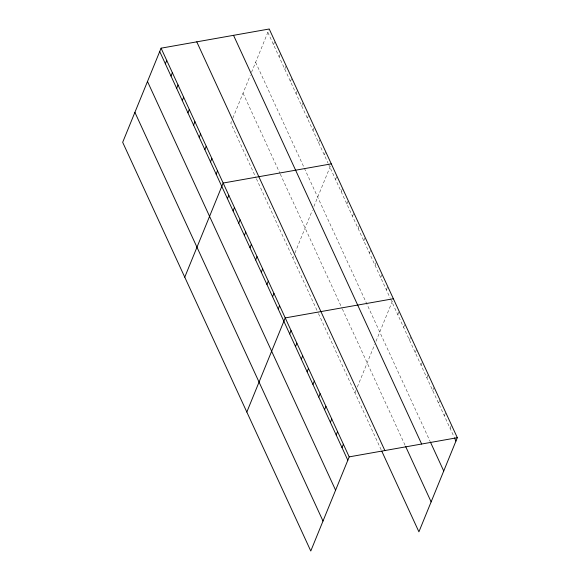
<?xml version="1.0" encoding="UTF-8"?>
<svg xmlns="http://www.w3.org/2000/svg" width="580" height="580" viewBox="0 0 580 580"><rect width="100%" height="100%" fill="white"/><g stroke="black" fill="none" stroke-linecap="round" stroke-linejoin="round"><path stroke-width="0.43" stroke-dasharray="2.9 2.17" d="M231.485 121.466L230.804 123.127L256.012 177.893M232.841 118.139L250.27 75.429M251.531 72.34L269.221 29M273.492 44.624L274.587 41.934M279.132 56.883L280.51 53.519M284.78 69.143L286.15 65.779M290.421 81.403L291.515 78.713M296.061 93.663L297.163 90.98M301.709 105.93L302.803 103.24M307.349 118.19L308.719 114.825M312.99 130.449L314.367 127.085M318.637 142.709L320.008 139.345M324.278 154.969L325.38 152.279M292.878 257.998L293.56 256.338M294.915 253.003L312.344 210.301M313.918 206.444L331.02 164.546M335.566 179.495L336.937 176.131M341.207 191.755L342.577 188.391M346.854 204.015L348.225 200.651M352.495 216.275L353.59 213.585M358.135 228.535L359.506 225.178M363.783 240.794L364.878 238.112M369.424 253.061L370.794 249.697M375.064 265.321L376.442 261.957M380.712 277.581L381.807 274.891M386.352 289.84L387.723 286.476M354.953 392.87L355.975 390.376M357.331 387.048L374.738 344.397M375.992 341.315L393.37 298.743M397.808 314.737L398.909 312.047M403.622 327.367L404.992 324.002M409.436 339.996L410.807 336.639M415.251 352.633L416.621 349.269M421.065 365.262L422.436 361.906M426.88 377.899L427.975 375.209M432.695 390.528L434.065 387.172M438.509 403.165L439.879 399.801M444.324 415.795L445.694 412.431M450.138 428.424L451.508 425.067M267.851 32.364L328.041 163.147M328.418 163.959L390.115 298.019M390.492 298.83L454.133 437.11M255.628 62.314L430.28 441.8M243.035 93.177L279.901 173.282M280.278 174.094L341.975 308.154M342.352 308.966L405.333 445.817M256.389 178.713L318.087 312.765M318.464 313.584L381.48 450.508"/><path stroke-width="0.87" d="M161.088 48.176L122.677 142.303L310.779 551L349.196 456.873L161.088 48.176L269.221 29L457.323 437.697L418.912 531.824L381.843 451.298M165.365 63.793L166.735 60.436M171.006 76.052L172.376 72.696M176.646 88.319L178.016 84.956M182.294 100.579L183.664 97.215M187.935 112.839L189.305 109.475M193.575 125.099L194.952 121.742M199.223 137.358L200.593 134.002M204.863 149.618L206.233 146.262M210.504 161.885L211.881 158.521M216.151 174.145L217.522 170.781M184.752 277.175L223.162 183.041L331.296 163.872M227.432 198.664L228.81 195.308M233.08 210.924L234.45 207.567M238.721 223.184L240.091 219.827M244.368 235.451L245.739 232.087M250.009 247.711L251.379 244.347M255.649 259.97L257.02 256.606M261.297 272.23L262.668 268.873M266.938 284.49L268.308 281.133M272.578 296.75L273.949 293.393M278.226 309.017L279.596 305.653M246.826 412.039L285.237 317.912L393.37 298.743M289.681 333.906L291.051 330.549M295.495 346.543L296.866 343.179M301.31 359.172L302.68 355.808M307.125 371.802L308.495 368.445M312.939 384.438L314.309 381.075M318.754 397.068L320.124 393.711M324.568 409.705L325.938 406.341M330.382 422.334L331.753 418.977M336.19 434.971L337.567 431.607M342.004 447.601L343.382 444.236M349.196 456.873L457.323 437.697M454.495 437.9L455.952 441.061M430.643 442.591L443.729 471.011M233.537 35.329L421.638 444.026M405.696 446.607L431.136 501.874M196.772 41.847L384.873 450.544M159.718 51.533L347.819 460.23M147.494 81.49L335.595 490.187M134.901 112.346L323.002 521.05"/></g></svg>
